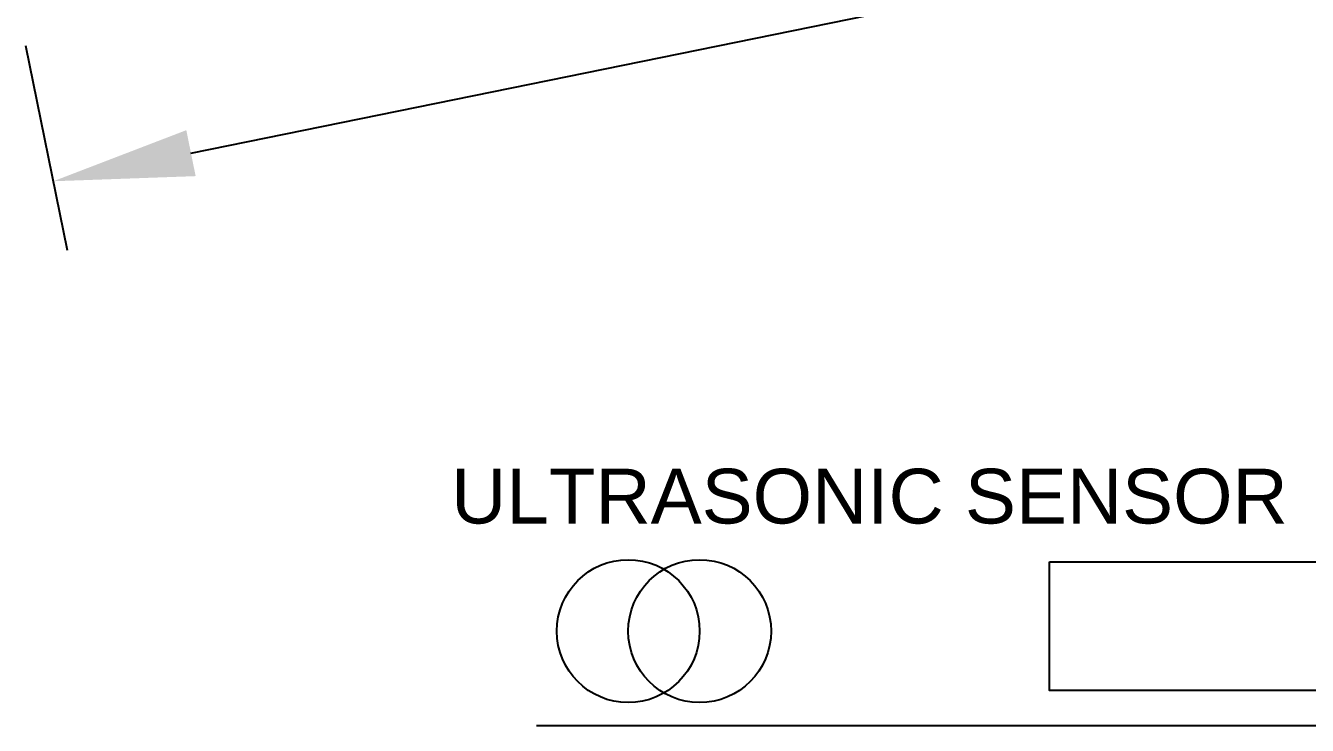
# Model space of a CAD drawing. Header units: inches. Extents: x -28 to 837, y -22 to 590.
# Drawn here: x 394.8 to 473.8, y 226 to 269.1 of the extents above; entities that cross this region are included whole.
import ezdxf

# ---------------------------------------------------------------- set-up
doc = ezdxf.new("R2010")
doc.units = ezdxf.units.IN
doc.header["$MEASUREMENT"] = 0
doc.layers.add('0 @ 10', color=7, linetype='Continuous')
doc.styles.get("Standard").update_dxf_attribs({"font": 'arial.ttf'})
doc.dimstyles.new('Annotative', dxfattribs={"dimscale": 0, "dimtxt": 0.18, "dimasz": 0.18, "dimexe": 0.18, "dimexo": 0.0625, "dimgap": 0.09, "dimtad": 0, "dimtih": 1, "dimtoh": 1, "dimdec": 4, "dimzin": 0, "dimdsep": 46, "dimtxsty": 'Standard', "dimcen": 0.09, "dimadec": 0, "dimazin": 0, "dimtfac": 1, "dimtdec": 4, "dimtofl": 0, "dimtmove": 0, "dimatfit": 3, "dimfxl": 1, "dimtolj": 1, "dimtzin": 0, "dimarcsym": 0})

# ---------------------------------------------------------------- blocks, each defined once
blk = doc.blocks.new('*D37')
at = {"color": 0, "lineweight": -2}
for p, q in [((2517.65, 301.13), (2525.05, 264.77)), ((2174.67, 206.15), (2498.06, 272.03)), ((2145.26, 225.27), (2152.67, 188.91))]:
    blk.add_line(p, q, dxfattribs=at)
at = {"color": 0}
for points in [[(2497.23, 276.11), (2498.89, 267.94), (2522.56, 277.02)], [(2173.84, 210.24), (2175.5, 202.07), (2150.18, 201.16)]]:
    blk.add_solid(points, dxfattribs=at)
at = {"layer": 'Defpoints', "color": 0}
for p in [(2516.4, 307.25), (2522.56, 277.02), (2144.02, 231.4)]:
    blk.add_point(p, dxfattribs=at)
at = {"color": 0, "insert": (2332.12, 259.94), "char_height": 25, "attachment_point": 5, "rotation": 11.5136}
blk.add_mtext('380,03', dxfattribs=at)
blk = doc.blocks.new('Garden')
blk.add_line((1999.82004, -246.3337), (2812.82004, -246.3337))
at = {"layer": '0 @ 10'}
dim = blk.add_aligned_dim(p1=(1907.69888, -119.37283), p2=(2280.08151, -43.51861), distance=-30.85688, dimstyle='Annotative', override={"dimscale": 10, "dimtix": 0, "dimtofl": 0, "dimtmove": 0, "dimatfit": 3}, dxfattribs=at)
dim.commit()
dim.dimension.update_dxf_attribs({"geometry": '*D37', "text_midpoint": (2095.80297, -90.83589), "insert": (-236.31763, -350.77107)})

msp = doc.modelspace()

# ---------------------------------------------------------------- linework, layer by layer
at = {"color": 5}
msp.add_lwpolyline([(457.908, 236.066), (702.623, 236.066), (702.623, 228.143), (457.908, 228.143)], close=True, dxfattribs=at)
for centre in [(431.945, 231.794), (436.346, 231.794)]:
    msp.add_circle(centre, 4.401, dxfattribs=at)

# ---------------------------------------------------------------- block references
at = {"xscale": 0.3465639121819872, "yscale": 0.3465639121819872, "zscale": 0.6931278243639744}
msp.add_blockref('Garden', (-266.765, 311.36), dxfattribs=at)

# ---------------------------------------------------------------- texts
at = {"color": 5, "insert": (421.032, 241.797), "char_height": 3.37203, "attachment_point": 1}
msp.add_mtext_dynamic_manual_height_columns('ULTRASONIC SENSOR', width=65.14015, gutter_width=16.86, heights=[17.487], dxfattribs=at)

doc.saveas('drawing.dxf')
